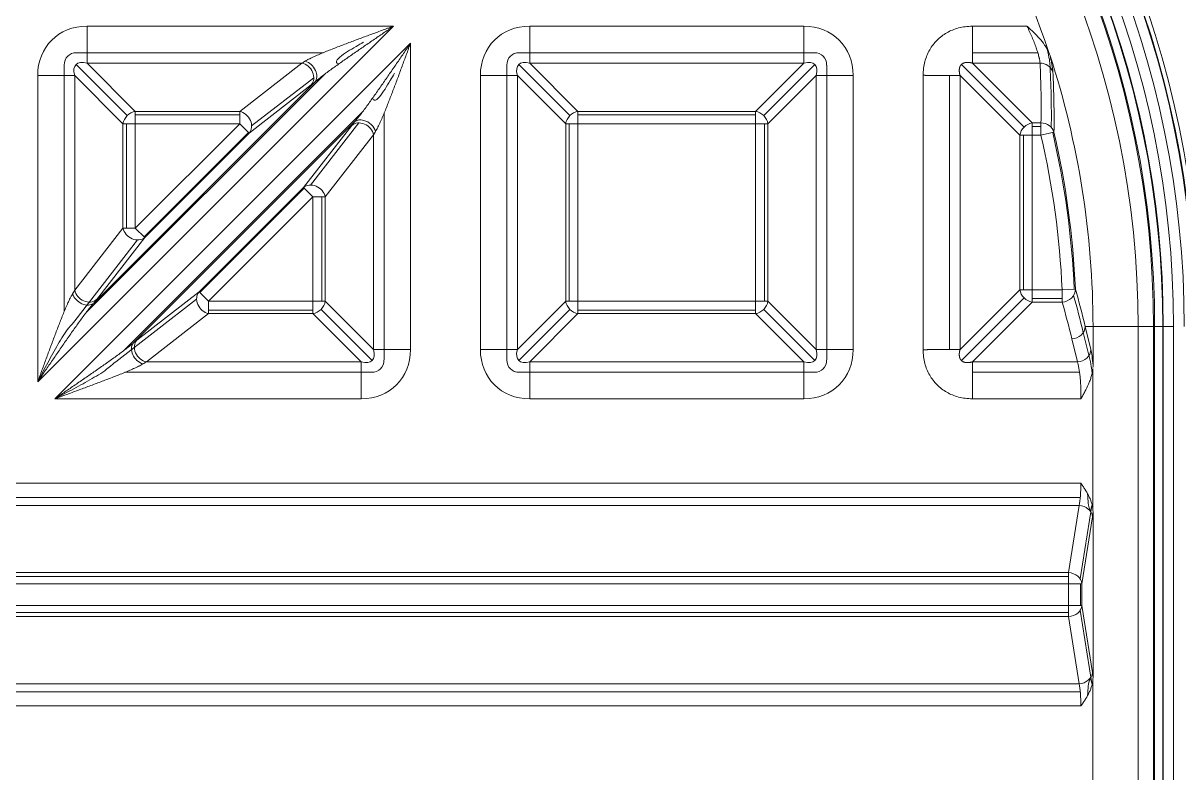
# Model space of a CAD drawing. Header units: millimetres. Extents: x 473 to 1051, y 289 to 609.
# Drawn here: x 640.22 to 683.56, y 446.5 to 474.62 of the extents above; entities that cross this region are included whole.
import ezdxf

# ---------------------------------------------------------------- set-up
doc = ezdxf.new("R2010")
doc.units = ezdxf.units.MM
doc.layers.add('core', color=7, linetype='Continuous', lineweight=20)

msp = doc.modelspace()

# ---------------------------------------------------------------- linework, layer by layer
at = {"layer": 'core', "lineweight": 13}
for p, q in [((654.106, 474.508), (640.768, 461.17)), ((654.106, 474.508), (642.617, 474.508)), ((642.617, 473.122), (642.617, 474.508)), ((669.497, 474.508), (659.216, 474.508)), ((659.216, 473.122), (659.216, 474.508)), ((669.497, 474.508), (669.497, 473.122)), ((677.863, 474.508), (675.809, 474.508)), ((641.409, 460.53), (654.747, 473.868)), ((654.747, 462.378), (654.747, 473.868)), ((651.474, 473.514), (642.224, 473.514)), ((669.89, 473.514), (658.823, 473.514)), ((678.267, 473.514), (675.815, 473.514)), ((641.762, 473.052), (641.762, 463.803)), ((644.124, 471.153), (642.205, 473.071)), ((642.617, 473.122), (650.673, 473.122)), ((642.617, 473.122), (644.428, 471.311)), ((648.341, 471.311), (650.673, 473.122)), ((658.361, 473.052), (658.361, 461.986)), ((660.723, 471.153), (658.804, 473.071)), ((659.216, 473.122), (669.497, 473.122)), ((659.216, 473.122), (661.027, 471.311)), ((667.686, 471.311), (669.497, 473.122)), ((667.99, 471.153), (669.909, 473.071)), ((670.352, 461.986), (670.352, 473.052)), ((677.754, 470.72), (675.403, 473.071)), ((675.815, 473.122), (678.352, 473.122)), ((675.815, 473.122), (678.058, 470.879)), ((642.155, 472.66), (640.768, 472.66)), ((640.768, 472.66), (640.768, 461.17)), ((642.155, 464.603), (642.155, 472.66)), ((643.966, 470.849), (642.155, 472.66)), ((651.505, 472.689), (642.587, 463.771)), ((651.157, 472.409), (642.867, 464.12)), ((651.122, 472.576), (648.789, 470.765)), ((657.367, 472.66), (657.367, 462.378)), ((658.754, 472.66), (657.367, 472.66)), ((658.754, 462.378), (658.754, 472.66)), ((660.565, 470.849), (658.754, 472.66)), ((669.959, 472.66), (668.148, 470.849)), ((669.959, 472.66), (671.346, 472.66)), ((669.959, 472.66), (669.959, 462.378)), ((671.346, 462.378), (671.346, 472.66)), ((673.966, 472.666), (673.966, 462.372)), ((674.96, 472.66), (674.96, 462.379)), ((675.353, 462.378), (675.353, 472.66)), ((677.596, 470.416), (675.353, 472.66)), ((651.027, 472.305), (648.695, 470.494)), ((644.01, 462.349), (652.928, 471.267)), ((648.341, 471.311), (644.428, 471.311)), ((644.428, 470.849), (644.428, 471.311)), ((644.428, 471.18), (648.341, 471.18)), ((648.341, 471.311), (648.341, 470.849)), ((653.753, 461.986), (653.753, 471.235)), ((667.686, 471.311), (661.027, 471.311)), ((661.027, 470.849), (661.027, 471.311)), ((661.027, 471.18), (667.686, 471.18)), ((667.686, 471.311), (667.686, 470.849)), ((643.966, 470.849), (643.966, 466.936)), ((643.966, 470.849), (644.428, 470.849)), ((644.097, 470.849), (644.097, 466.936)), ((644.358, 462.629), (652.648, 470.918)), ((644.428, 466.936), (648.341, 470.849)), ((644.428, 470.849), (648.341, 470.849)), ((644.428, 466.936), (644.428, 470.849)), ((648.341, 470.849), (648.695, 470.494)), ((650.733, 468.456), (652.544, 470.789)), ((651.003, 468.55), (652.814, 470.883)), ((660.565, 470.849), (661.027, 470.849)), ((660.565, 470.849), (660.565, 464.189)), ((660.696, 464.189), (660.696, 470.849)), ((661.027, 464.189), (661.027, 470.849)), ((661.027, 470.849), (667.686, 470.849)), ((667.686, 470.849), (667.686, 464.189)), ((667.686, 470.849), (668.148, 470.849)), ((668.018, 470.849), (668.018, 464.189)), ((668.148, 464.189), (668.148, 470.849)), ((678.387, 470.879), (678.058, 470.879)), ((678.058, 470.879), (678.058, 470.416)), ((678.387, 470.748), (678.058, 470.748)), ((678.387, 470.879), (678.387, 470.416)), ((644.754, 466.61), (648.667, 470.523)), ((644.782, 466.582), (648.695, 470.494)), ((653.36, 470.434), (651.549, 468.102)), ((653.36, 470.434), (653.36, 462.378)), ((677.596, 470.416), (678.058, 470.416)), ((677.596, 470.416), (677.596, 464.622)), ((677.727, 470.416), (677.727, 464.622)), ((678.058, 470.416), (678.387, 470.416)), ((678.058, 464.622), (678.058, 470.416)), ((678.874, 470.53), (678.387, 470.416)), ((650.733, 468.456), (646.82, 464.544)), ((650.761, 468.428), (646.849, 464.515)), ((651.087, 468.102), (647.175, 464.189)), ((650.733, 468.456), (651.087, 468.102)), ((651.087, 468.102), (651.087, 464.189)), ((651.087, 468.102), (651.549, 468.102)), ((651.419, 468.102), (651.419, 464.189)), ((651.549, 464.189), (651.549, 468.102)), ((642.155, 464.603), (643.966, 466.936)), ((644.428, 466.936), (643.966, 466.936)), ((644.782, 466.582), (644.428, 466.936)), ((644.512, 466.488), (642.157, 463.455)), ((644.782, 466.582), (642.971, 464.249)), ((675.353, 462.378), (677.596, 464.622)), ((678.058, 464.622), (677.596, 464.622)), ((678.058, 464.159), (678.058, 464.622)), ((679.179, 464.622), (678.058, 464.622)), ((679.679, 464.643), (679.179, 464.622)), ((679.179, 464.622), (679.179, 464.159)), ((643.693, 461.918), (646.726, 464.273)), ((644.488, 462.733), (646.82, 464.544)), ((647.175, 464.189), (646.82, 464.544)), ((651.087, 464.189), (647.175, 464.189)), ((647.175, 463.727), (647.175, 464.189)), ((651.549, 464.189), (651.087, 464.189)), ((651.087, 464.189), (651.087, 463.727)), ((651.549, 464.189), (653.36, 462.378)), ((658.754, 462.378), (660.565, 464.189)), ((661.027, 464.189), (660.565, 464.189)), ((667.686, 464.189), (661.027, 464.189)), ((661.027, 463.727), (661.027, 464.189)), ((668.148, 464.189), (667.686, 464.189)), ((667.686, 464.189), (667.686, 463.727)), ((668.148, 464.189), (669.959, 462.378)), ((677.754, 464.318), (675.403, 461.967)), ((678.058, 464.159), (675.815, 461.916)), ((679.179, 464.29), (678.058, 464.29)), ((678.058, 464.159), (679.179, 464.159)), ((647.175, 463.727), (644.842, 461.916)), ((651.087, 463.858), (647.175, 463.858)), ((647.175, 463.727), (651.087, 463.727)), ((652.898, 461.916), (651.087, 463.727)), ((651.391, 463.885), (653.31, 461.967)), ((660.723, 463.885), (658.804, 461.967)), ((661.027, 463.727), (659.216, 461.916)), ((661.027, 463.858), (667.686, 463.858)), ((661.027, 463.727), (667.686, 463.727)), ((669.497, 461.916), (667.686, 463.727)), ((667.99, 463.885), (669.909, 461.967)), ((680.242, 461.919), (679.973, 463.018)), ((680.046, 463.243), (680.258, 462.378)), ((680.046, 463.243), (680.339, 463.243)), ((682.029, 463.243), (682.029, 418.979)), ((682.608, 418.979), (682.608, 463.243)), ((682.65, 463.243), (682.955, 463.243)), ((682.65, 418.979), (682.65, 463.243)), ((682.955, 463.243), (683.356, 463.243)), ((682.955, 463.243), (682.955, 418.979)), ((682.975, 463.243), (682.975, 418.979)), ((683.356, 418.979), (683.356, 463.243)), ((679.758, 461.916), (679.546, 462.781)), ((653.36, 462.378), (654.747, 462.378)), ((658.754, 462.378), (657.367, 462.378)), ((671.346, 462.378), (669.959, 462.378)), ((652.898, 461.916), (644.842, 461.916)), ((652.898, 461.916), (652.898, 460.53)), ((659.216, 460.53), (659.216, 461.916)), ((669.497, 461.916), (659.216, 461.916)), ((669.497, 461.916), (669.497, 460.53)), ((679.758, 461.916), (675.815, 461.916)), ((644.041, 461.524), (653.291, 461.524)), ((658.823, 461.524), (669.89, 461.524)), ((675.815, 461.524), (679.833, 461.524)), ((641.409, 460.53), (652.898, 460.53)), ((659.216, 460.53), (669.497, 460.53)), ((675.815, 460.53), (679.886, 460.53)), ((679.885, 457.361), (638.017, 457.361)), ((679.861, 456.825), (638.316, 456.825)), ((638.017, 456.526), (679.815, 456.526)), ((679.421, 454.009), (679.815, 456.526)), ((680.291, 456.522), (679.861, 453.771)), ((680.316, 456.108), (679.922, 453.591)), ((679.421, 454.009), (635.5, 454.009)), ((679.421, 453.859), (635.5, 453.859)), ((679.421, 454.009), (679.421, 453.591)), ((635.501, 453.591), (679.421, 453.591)), ((679.421, 453.591), (679.922, 453.591)), ((679.421, 453.591), (679.421, 452.776)), ((679.875, 452.776), (679.875, 453.591)), ((679.922, 452.776), (679.922, 453.591)), ((635.351, 452.508), (679.421, 452.508)), ((679.421, 452.776), (635.5, 452.776)), ((679.922, 452.776), (679.421, 452.776)), ((679.421, 452.776), (679.421, 452.358)), ((679.861, 452.596), (680.291, 449.845)), ((679.922, 452.776), (680.316, 450.259)), ((635.5, 452.358), (679.421, 452.358)), ((679.815, 449.841), (679.421, 452.358)), ((679.815, 449.841), (638.017, 449.841)), ((638.316, 449.542), (679.861, 449.542)), ((679.885, 449.006), (638.017, 449.006))]:
    msp.add_line(p, q, dxfattribs=at)
at = {"layer": 'core', "lineweight": 18}
for p, q in [((675.815, 473.122), (675.815, 474.508)), ((680.339, 461.79), (680.339, 463.243)), ((675.815, 460.53), (675.815, 461.916)), ((680.332, 456.4), (680.332, 461.668)), ((680.339, 456.291), (680.339, 450.075)), ((680.332, 445.837), (680.332, 449.967))]:
    msp.add_line(p, q, dxfattribs=at)
for centre, radius, start, end in [((633.422, 459.219), 100.547, 306.63636, 233.36541), ((633.422, 459.219), 99.038, 307.10125, 78.9399), ((633.422, 459.219), 98.958, 307.11669, 78.9275), ((633.422, 453.183), 81.732, 15.12421, 74.87579), ((647.506, 463.243), 43.824, 0, 90), ((647.506, 463.243), 35.448, 360, 90), ((647.506, 463.243), 32.826, 18.2428, 44.6262), ((647.506, 463.243), 32.833, 360, 18.0245)]:
    msp.add_arc(centre, radius, start, end, dxfattribs=at)
at = {"layer": 'core', "lineweight": 13}
for centre, radius, start, end in [((633.422, 459.219), 100.107, 306.80958, 233.19042), ((633.422, 459.219), 99.239, 307.05866, 79.0173), ((633.422, 459.219), 99.048, 307.09926, 78.94197), ((647.506, 463.243), 45.957, 0, 90), ((647.506, 463.243), 45.378, 360, 90), ((647.506, 463.243), 45.336, 360, 90), ((647.506, 463.243), 45.032, 0, 90), ((647.506, 463.243), 45.012, 0, 90), ((647.506, 463.243), 44.63, 0, 90), ((647.506, 463.243), 44.226, 0, 90), ((647.506, 463.243), 43.844, 0, 90), ((647.506, 463.243), 43.656, 0, 90), ((647.506, 463.243), 40.24, 0, 90), ((647.506, 463.243), 36.824, 360, 90), ((647.506, 463.243), 36.656, 0, 90), ((647.506, 463.243), 36.636, 0, 90), ((647.506, 463.243), 36.254, 0, 90), ((647.506, 463.243), 35.85, 0, 90), ((647.506, 463.243), 35.468, 0, 90), ((647.506, 463.243), 35.144, 360, 90), ((647.506, 463.243), 35.102, 360, 90), ((647.506, 463.243), 34.523, 360, 89.8839), ((647.506, 463.243), 31.703, 2.4913, 13.0768), ((647.506, 463.243), 32.156, 2.4913, 13.0768), ((647.506, 463.243), 32.203, 2.4913, 13.0768)]:
    msp.add_arc(centre, radius, start, end, dxfattribs=at)
for centre, major_axis, ratio, start_param, end_param in [((642.958, 472.318), (-1.665, 1.665), 0.854588, 5.576034, 6.990337), ((659.557, 472.318), (1.665, -1.665), 0.854588, 2.434441, 3.848744), ((669.156, 472.318), (-1.665, -1.665), 0.854588, 2.434441, 3.848744), ((642.31, 472.967), (-0.416, 0.416), 0.854588, 5.576034, 6.990337), ((658.909, 472.967), (0.416, -0.416), 0.854588, 2.434441, 3.848744), ((669.804, 472.967), (-0.416, -0.416), 0.854588, 2.434441, 3.848744), ((642.958, 472.318), (-0.753, 0.753), 0.472398, 5.576034, 6.990337), ((652.423, 474.508), (2.025, 1.504), 0.059018, 3.626725, 3.742107), ((650.673, 472.66), (-0.308, 0.397), 0.818985, 3.294071, 5.524455), ((650.803, 472.763), (-0.32, 0.388), 0.741911, 3.271948, 5.446188), ((659.557, 472.318), (-0.753, 0.753), 0.472398, 5.576034, 6.990337), ((669.156, 472.318), (0.753, 0.753), 0.472398, 5.576034, 6.990337), ((678.352, 472.66), (0.502, 0.025), 0.918598, 0.267685, 1.525344), ((647.506, 471.497), (0, 31.854), 0.969623, 4.692964, 4.763411), ((647.506, 471.132), (0, 32.25), 0.969623, 4.699333, 4.774061), ((652.778, 474.154), (2.024, 2.008), 0.061627, 3.609448, 3.72483), ((644.428, 470.849), (0.356, 0.356), 0.854588, 0.863645, 2.277948), ((648.341, 470.849), (0.308, -0.397), 0.818985, 0.152478, 2.382862), ((661.027, 470.849), (0.356, 0.356), 0.854588, 0.863645, 2.277948), ((667.686, 470.849), (0.356, -0.356), 0.854588, 0.863645, 2.277948), ((654.393, 472.539), (2.008, 2.024), 0.061627, 2.558355, 2.673737), ((652.898, 470.434), (-0.397, 0.308), 0.818985, 3.900323, 6.130707), ((653.002, 470.564), (-0.388, 0.32), 0.741911, 5.260404, 6.15283), ((653.002, 470.564), (-0.388, 0.32), 0.741909, 3.97859, 5.260403), ((678.058, 470.416), (-0.356, -0.356), 0.854588, 4.005238, 5.41954), ((678.387, 470.416), (0.503, -0.009), 0.918748, 0.267927, 1.588102), ((654.747, 472.185), (1.504, 2.025), 0.059018, 2.541076, 2.656461), ((651.087, 468.102), (0.397, -0.308), 0.818985, 0.758731, 2.989114), ((644.428, 466.936), (-0.397, 0.308), 0.818985, 0.758731, 2.989114), ((640.768, 462.853), (1.504, 2.025), 0.059018, 5.682671, 5.798053), ((642.617, 464.603), (0.397, -0.308), 0.818985, 3.900323, 6.130707), ((678.058, 464.622), (0.356, -0.356), 0.854588, 4.005238, 5.41954), ((679.179, 464.622), (-0.483, -0.139), 0.912878, 1.31341, 2.882658), ((642.513, 464.474), (0.388, -0.32), 0.741911, 3.97859, 6.15283), ((641.123, 462.499), (2.008, 2.024), 0.061627, 5.699948, 5.81533), ((647.175, 464.189), (0.308, -0.397), 0.818985, 3.294071, 5.524455), ((651.087, 464.189), (-0.356, -0.356), 0.854588, 0.863645, 2.277948), ((661.027, 464.189), (-0.356, 0.356), 0.854588, 0.863645, 2.277948), ((667.686, 464.189), (-0.356, -0.356), 0.854588, 0.863645, 2.277948), ((647.506, 454.445), (0, 34.079), 0.969622, 4.959502, 5.00144), ((647.506, 454.811), (0, 34.474), 0.969623, 4.952746, 4.994545), ((640.768, 462.139), (1.506, 1.518), 0.061627, 5.537288, 5.819002), ((679.546, 463.243), (-0.489, -0.12), 0.914519, 1.350722, 2.880241), ((644.713, 462.274), (0.32, -0.388), 0.741911, 3.271948, 5.446188), ((642.737, 460.884), (2.024, 2.008), 0.061627, 0.467855, 0.583238), ((644.842, 462.378), (0.308, -0.397), 0.818985, 3.294071, 5.524455), ((652.557, 462.72), (-1.665, 1.665), 0.854588, 2.434441, 3.848744), ((652.557, 462.72), (-0.753, 0.753), 0.472398, 2.434441, 3.848744), ((653.205, 462.071), (-0.416, 0.416), 0.854588, 2.434441, 3.848744), ((659.557, 462.72), (-1.665, -1.665), 0.854588, 5.576034, 6.990337), ((658.909, 462.071), (-0.416, -0.416), 0.854588, 5.576034, 6.990337), ((659.557, 462.72), (0.753, 0.753), 0.472398, 2.434441, 3.848744), ((669.156, 462.72), (1.665, -1.665), 0.854588, 5.576034, 6.990337), ((669.156, 462.72), (-0.753, 0.753), 0.472398, 2.434441, 3.848744), ((669.804, 462.071), (0.416, -0.416), 0.854588, 5.576034, 6.990337), ((679.758, 462.378), (0.489, 0.12), 0.914519, 4.492315, 6.021833), ((680.174, 460.53), (0, 2.012), 0.105104, 5.389228, 5.877351), ((642.378, 460.53), (1.518, 1.506), 0.061627, 0.464183, 0.745071), ((643.092, 460.53), (2.025, 1.504), 0.059018, 0.485132, 0.600514), ((679.674, 460.53), (0, 1.509), 0.140139, 4.712389, 5.877351), ((680.18, 460.53), (0, 1.509), 0.105104, 5.396734, 5.88281), ((679.726, 457.361), (0, 1.006), 0.157723, 3.733192, 4.71239), ((680.233, 457.361), (0, 1.006), 0.105104, 1.968231, 3.726668), ((679.815, 456.108), (-0.498, 0.078), 0.826909, 3.328563, 4.841031), ((680.227, 457.361), (0, 1.51), 0.105104, 3.733192, 3.925175), ((679.421, 453.591), (0.498, -0.078), 0.826909, 0.18697, 1.699439), ((679.421, 452.776), (-0.498, -0.078), 0.826909, 1.442154, 2.954623), ((679.815, 450.259), (-0.498, -0.078), 0.826909, 1.442154, 2.954623), ((679.726, 449.006), (0, 1.006), 0.157723, 4.712388, 5.691586), ((680.233, 449.006), (0, 1.006), 0.105104, 5.69811, 7.456547), ((680.227, 449.006), (0, 1.51), 0.105104, 5.499603, 5.691586)]:
    msp.add_ellipse(centre, major_axis=major_axis, ratio=ratio, start_param=start_param, end_param=end_param, dxfattribs=at)
at = {"layer": 'core', "lineweight": 18}
for points in [[(666.379, 531.908), (672.596, 529.29), (684.401, 522.567), (699.227, 508.585), (710.332, 491.5), (714.84, 478.684), (716.305, 472.101)], [(674.491, 473.983), (674.6, 474.092), (674.842, 474.276), (675.283, 474.462), (675.633, 474.505), (675.809, 474.508)], [(673.966, 472.666), (673.969, 472.842), (674.013, 473.192), (674.199, 473.633), (674.383, 473.875), (674.491, 473.983)], [(678.682, 473.519), (678.7, 473.482), (678.715, 473.443), (678.728, 473.403)], [(674.491, 461.055), (674.383, 461.163), (674.199, 461.406), (674.012, 461.846), (673.969, 462.196), (673.966, 462.372)], [(680.339, 461.79), (680.339, 461.762), (680.338, 461.735), (680.336, 461.707)], [(675.809, 460.53), (675.632, 460.533), (675.282, 460.576), (674.842, 460.762), (674.599, 460.946), (674.491, 461.055)], [(680.332, 456.4), (680.337, 456.364), (680.339, 456.328), (680.339, 456.291)], [(680.339, 450.075), (680.339, 450.039), (680.337, 450.003), (680.332, 449.967)]]:
    msp.add_open_spline(points, degree=3, dxfattribs=at)
at = {"layer": 'core', "lineweight": 13}
for points, knots in [([(715.873, 472.008), (715.468, 473.826), (715.014, 475.585), (714.024, 478.984), (713.488, 480.623), (712.354, 483.78), (711.756, 485.299), (710.825, 487.486), (710.508, 488.2), (710.027, 489.248), (709.785, 489.767), (709.499, 490.362), (709.356, 490.657), (709.284, 490.804), (709.248, 490.878), (709.23, 490.914), (709.221, 490.933), (709.216, 490.942), (709.214, 490.947), (709.213, 490.949), (709.212, 490.95), (709.212, 490.95), (709.212, 490.951), (709.212, 490.951), (708.427, 492.547), (707.602, 494.095), (705.886, 497.095), (704.995, 498.546), (703.156, 501.352), (702.209, 502.707), (700.754, 504.666), (700.264, 505.307), (699.52, 506.251), (699.147, 506.718), (698.708, 507.255), (698.488, 507.522), (698.377, 507.655), (698.322, 507.721), (698.295, 507.754), (698.281, 507.771), (698.274, 507.779), (698.27, 507.783), (698.269, 507.785), (698.268, 507.786), (698.267, 507.787), (698.267, 507.787), (697.128, 509.152), (695.954, 510.471), (693.543, 513.016), (692.307, 514.242), (689.781, 516.599), (688.49, 517.73), (685.864, 519.897), (684.527, 520.933), (681.816, 522.909), (680.441, 523.849), (677.66, 525.634), (676.254, 526.479), (673.417, 528.075), (671.987, 528.826), (669.109, 530.234), (667.661, 530.892), (666.208, 531.504)], [0, 0, 0, 0, 0.0625, 0.0625, 0.125, 0.125, 0.1875, 0.1875, 0.21875, 0.21875, 0.234375, 0.242188, 0.246094, 0.248047, 0.249023, 0.249512, 0.249756, 0.249878, 0.249939, 0.249969, 0.249985, 0.249992, 0.249992, 0.25, 0.25, 0.3125, 0.3125, 0.375, 0.375, 0.4375, 0.4375, 0.46875, 0.46875, 0.484375, 0.492188, 0.496094, 0.498047, 0.499023, 0.499512, 0.499756, 0.499878, 0.499939, 0.499969, 0.499985, 0.499985, 0.5, 0.5, 0.5625, 0.5625, 0.625, 0.625, 0.6875, 0.6875, 0.75, 0.75, 0.8125, 0.8125, 0.875, 0.875, 0.9375, 0.9375, 1, 1, 1, 1]), ([(650.803, 473.2), (650.827, 473.215), (650.853, 473.23), (650.894, 473.252), (650.908, 473.259), (650.937, 473.274), (650.952, 473.282), (650.996, 473.304), (651.026, 473.318), (651.088, 473.347), (651.119, 473.361), (651.214, 473.404), (651.279, 473.432), (651.379, 473.475), (651.412, 473.489), (651.479, 473.517), (651.513, 473.531), (651.615, 473.572), (651.684, 473.6), (651.822, 473.655), (651.892, 473.682), (652.031, 473.736), (652.102, 473.763), (652.243, 473.817), (652.313, 473.844), (652.527, 473.925), (652.669, 473.979), (652.955, 474.085), (653.098, 474.138), (653.385, 474.244), (653.529, 474.297), (653.745, 474.376), (653.854, 474.416), (653.98, 474.462), (654.034, 474.482), (654.07, 474.495), (654.088, 474.502), (654.106, 474.508)], [0, 0, 0, 0, 0.03125, 0.03125, 0.046875, 0.046875, 0.0625, 0.0625, 0.09375, 0.09375, 0.125, 0.125, 0.1875, 0.1875, 0.21875, 0.21875, 0.25, 0.25, 0.3125, 0.3125, 0.375, 0.375, 0.4375, 0.4375, 0.5, 0.5, 0.625, 0.625, 0.75, 0.75, 0.875, 0.875, 0.9375, 0.96875, 0.984375, 0.984375, 1, 1, 1, 1]), ([(654.106, 474.508), (654.075, 474.486), (654.043, 474.465), (653.979, 474.421), (653.884, 474.356), (653.789, 474.291), (653.599, 474.161), (653.472, 474.074), (653.219, 473.9), (653.093, 473.814), (652.841, 473.64), (652.715, 473.553), (652.464, 473.378), (652.339, 473.291), (652.091, 473.116), (651.968, 473.028), (651.785, 472.896), (651.724, 472.852), (651.604, 472.764), (651.545, 472.72), (651.429, 472.631), (651.371, 472.587), (651.288, 472.52), (651.26, 472.498), (651.207, 472.453), (651.182, 472.431), (651.157, 472.409)], [0, 0, 0, 0, 0.03125, 0.03125, 0.0625, 0.125, 0.125, 0.25, 0.25, 0.375, 0.375, 0.5, 0.5, 0.625, 0.625, 0.75, 0.75, 0.8125, 0.8125, 0.875, 0.875, 0.9375, 0.9375, 0.96875, 0.96875, 1, 1, 1, 1]), ([(678.352, 473.122), (678.35, 473.152), (678.346, 473.188), (678.335, 473.248), (678.331, 473.27), (678.323, 473.304), (678.321, 473.315), (678.315, 473.339), (678.312, 473.351), (678.297, 473.413), (678.282, 473.466), (678.256, 473.55), (678.247, 473.579), (678.228, 473.638), (678.217, 473.669), (678.185, 473.763), (678.161, 473.827), (678.11, 473.959), (678.082, 474.026), (678.024, 474.163), (677.994, 474.232), (677.93, 474.37), (677.897, 474.439), (677.863, 474.508)], [0, 0, 0, 0, 0.125, 0.125, 0.1875, 0.1875, 0.21875, 0.21875, 0.25, 0.25, 0.375, 0.375, 0.4375, 0.4375, 0.5, 0.5, 0.625, 0.625, 0.75, 0.75, 0.875, 0.875, 1, 1, 1, 1]), ([(652.048, 473.085), (652.009, 473.101), (651.98, 473.122), (651.96, 473.177), (651.973, 473.211), (652.023, 473.281), (652.059, 473.316), (652.181, 473.42), (652.281, 473.488), (652.488, 473.62), (652.596, 473.685), (652.798, 473.802), (652.892, 473.855), (652.986, 473.908)], [0, 0, 0, 0, 0.104937, 0.104937, 0.222051, 0.222051, 0.339165, 0.339165, 0.573394, 0.573394, 0.807622, 0.807622, 1, 1, 1, 1]), ([(652.648, 470.918), (652.67, 470.943), (652.692, 470.969), (652.737, 471.022), (652.759, 471.049), (652.826, 471.133), (652.87, 471.19), (652.958, 471.307), (653.003, 471.366), (653.091, 471.486), (653.135, 471.546), (653.267, 471.729), (653.354, 471.852), (653.486, 472.038), (653.529, 472.101), (653.617, 472.225), (653.66, 472.288), (653.791, 472.476), (653.878, 472.602), (654.052, 472.854), (654.139, 472.981), (654.313, 473.234), (654.4, 473.36), (654.53, 473.55), (654.595, 473.646), (654.671, 473.757), (654.703, 473.804), (654.725, 473.836), (654.736, 473.852), (654.747, 473.868)], [0, 0, 0, 0, 0.03125, 0.03125, 0.0625, 0.0625, 0.125, 0.125, 0.1875, 0.1875, 0.25, 0.25, 0.375, 0.375, 0.4375, 0.4375, 0.5, 0.5, 0.625, 0.625, 0.75, 0.75, 0.875, 0.875, 0.9375, 0.96875, 0.984375, 0.984375, 1, 1, 1, 1]), ([(653.438, 470.564), (653.453, 470.588), (653.468, 470.615), (653.491, 470.656), (653.498, 470.67), (653.513, 470.699), (653.52, 470.713), (653.542, 470.757), (653.557, 470.788), (653.586, 470.849), (653.6, 470.88), (653.629, 470.944), (653.643, 470.976), (653.671, 471.041), (653.685, 471.074), (653.728, 471.174), (653.756, 471.242), (653.811, 471.377), (653.839, 471.446), (653.893, 471.584), (653.921, 471.653), (653.975, 471.793), (654.002, 471.863), (654.056, 472.004), (654.083, 472.075), (654.164, 472.288), (654.217, 472.43), (654.324, 472.716), (654.377, 472.86), (654.483, 473.147), (654.535, 473.291), (654.615, 473.507), (654.654, 473.615), (654.701, 473.741), (654.72, 473.795), (654.734, 473.832), (654.74, 473.85), (654.747, 473.868)], [0, 0, 0, 0, 0.03125, 0.03125, 0.046875, 0.046875, 0.0625, 0.0625, 0.09375, 0.09375, 0.125, 0.125, 0.15625, 0.15625, 0.1875, 0.1875, 0.25, 0.25, 0.3125, 0.3125, 0.375, 0.375, 0.4375, 0.4375, 0.5, 0.5, 0.625, 0.625, 0.75, 0.75, 0.875, 0.875, 0.9375, 0.96875, 0.984375, 0.984375, 1, 1, 1, 1]), ([(678.717, 473.12), (678.714, 473.156), (678.709, 473.201), (678.685, 473.361), (678.655, 473.498), (678.614, 473.656)], [0, 0, 0, 0, 0.325623, 0.325623, 1, 1, 1, 1]), ([(678.728, 473.403), (678.743, 473.339), (678.757, 473.278), (678.775, 473.191), (678.78, 473.163), (678.791, 473.109), (678.795, 473.083), (678.808, 473.007), (678.815, 472.961), (678.826, 472.877), (678.829, 472.839), (678.831, 472.806)], [0, 0, 0, 0, 0.25, 0.25, 0.375, 0.375, 0.5, 0.5, 0.75, 0.75, 1, 1, 1, 1]), ([(654.145, 472.745), (654.093, 472.651), (654.04, 472.558), (653.923, 472.356), (653.857, 472.247), (653.724, 472.039), (653.656, 471.939), (653.553, 471.819), (653.518, 471.783), (653.449, 471.734), (653.415, 471.721), (653.36, 471.742), (653.339, 471.77), (653.324, 471.81)], [0, 0, 0, 0, 0.19179, 0.19179, 0.426323, 0.426323, 0.660856, 0.660856, 0.778123, 0.778123, 0.89539, 0.89539, 1, 1, 1, 1]), ([(673.966, 472.666), (673.972, 472.666), (673.984, 472.666), (674.003, 472.665), (674.021, 472.665), (674.039, 472.665), (674.057, 472.664), (674.076, 472.664), (674.094, 472.664), (674.112, 472.664), (674.131, 472.663), (674.149, 472.663), (674.168, 472.663), (674.186, 472.663), (674.205, 472.663), (674.223, 472.662), (674.242, 472.662), (674.261, 472.662), (674.279, 472.662), (674.298, 472.662), (674.316, 472.661), (674.335, 472.661), (674.353, 472.661), (674.372, 472.661), (674.39, 472.661), (674.409, 472.661), (674.427, 472.661), (674.445, 472.661), (674.464, 472.661), (674.482, 472.66), (674.5, 472.66), (674.518, 472.66), (674.536, 472.66), (674.554, 472.66), (674.572, 472.66), (674.59, 472.66), (674.608, 472.66), (674.626, 472.66), (674.643, 472.66), (674.661, 472.66), (674.678, 472.66), (674.695, 472.66), (674.712, 472.66), (674.729, 472.66), (674.746, 472.66), (674.763, 472.66), (674.78, 472.66), (674.802, 472.66), (674.83, 472.66), (674.864, 472.66), (674.896, 472.66), (674.928, 472.66), (674.959, 472.66), (674.99, 472.66), (675.019, 472.66), (675.048, 472.66), (675.076, 472.66), (675.103, 472.66), (675.129, 472.66), (675.154, 472.66), (675.179, 472.66), (675.202, 472.66), (675.224, 472.66), (675.245, 472.66), (675.266, 472.66), (675.285, 472.66), (675.303, 472.66), (675.321, 472.66), (675.337, 472.66), (675.347, 472.66), (675.352, 472.66)], [0, 0, 0, 0, 0.010276, 0.020589, 0.030939, 0.041324, 0.051744, 0.062198, 0.072687, 0.083208, 0.093762, 0.104348, 0.114966, 0.125613, 0.136291, 0.146997, 0.157732, 0.168495, 0.179284, 0.190099, 0.20094, 0.211805, 0.222694, 0.233605, 0.244539, 0.255493, 0.266468, 0.277462, 0.288475, 0.299505, 0.310552, 0.321615, 0.332693, 0.343785, 0.354889, 0.366006, 0.377135, 0.388273, 0.399421, 0.410577, 0.42174, 0.43291, 0.444085, 0.455265, 0.466448, 0.477634, 0.488821, 0.500009, 0.523399, 0.546779, 0.570143, 0.593481, 0.616784, 0.640044, 0.663253, 0.686402, 0.709484, 0.73249, 0.755412, 0.778243, 0.800976, 0.823602, 0.846115, 0.868509, 0.890776, 0.91291, 0.934905, 0.956755, 0.978456, 1, 1, 1, 1]), ([(642.077, 464.474), (642.062, 464.45), (642.047, 464.423), (642.024, 464.382), (642.017, 464.368), (642.002, 464.339), (641.995, 464.325), (641.973, 464.28), (641.958, 464.25), (641.93, 464.189), (641.915, 464.157), (641.887, 464.094), (641.872, 464.062), (641.844, 463.996), (641.83, 463.963), (641.787, 463.864), (641.76, 463.796), (641.704, 463.661), (641.677, 463.592), (641.622, 463.454), (641.595, 463.385), (641.54, 463.245), (641.513, 463.175), (641.459, 463.034), (641.432, 462.963), (641.351, 462.75), (641.298, 462.607), (641.192, 462.322), (641.139, 462.178), (641.033, 461.891), (640.98, 461.747), (640.901, 461.531), (640.861, 461.423), (640.815, 461.297), (640.795, 461.243), (640.782, 461.206), (640.775, 461.188), (640.768, 461.17)], [0, 0, 0, 0, 0.03125, 0.03125, 0.046875, 0.046875, 0.0625, 0.0625, 0.09375, 0.09375, 0.125, 0.125, 0.15625, 0.15625, 0.1875, 0.1875, 0.25, 0.25, 0.3125, 0.3125, 0.375, 0.375, 0.4375, 0.4375, 0.5, 0.5, 0.625, 0.625, 0.75, 0.75, 0.875, 0.875, 0.9375, 0.96875, 0.984375, 0.984375, 1, 1, 1, 1]), ([(642.867, 464.12), (642.845, 464.095), (642.823, 464.069), (642.779, 464.016), (642.756, 463.989), (642.69, 463.905), (642.645, 463.848), (642.557, 463.731), (642.513, 463.672), (642.424, 463.552), (642.38, 463.491), (642.248, 463.309), (642.161, 463.186), (642.03, 463), (641.986, 462.937), (641.899, 462.813), (641.855, 462.75), (641.724, 462.562), (641.637, 462.436), (641.463, 462.184), (641.376, 462.057), (641.202, 461.804), (641.116, 461.678), (640.985, 461.488), (640.92, 461.392), (640.844, 461.281), (640.812, 461.234), (640.79, 461.202), (640.779, 461.186), (640.768, 461.17)], [0, 0, 0, 0, 0.03125, 0.03125, 0.0625, 0.0625, 0.125, 0.125, 0.1875, 0.1875, 0.25, 0.25, 0.375, 0.375, 0.4375, 0.4375, 0.5, 0.5, 0.625, 0.625, 0.75, 0.75, 0.875, 0.875, 0.9375, 0.96875, 0.984375, 0.984375, 1, 1, 1, 1]), ([(640.768, 461.17), (640.893, 461.407), (641.019, 461.645), (641.271, 462.114), (641.399, 462.348), (641.592, 462.682), (641.658, 462.791), (641.791, 462.999), (641.859, 463.099), (641.931, 463.183), (641.935, 463.187), (641.938, 463.191)], [0, 0, 0, 0, 0.330588, 0.330588, 0.661177, 0.661177, 0.826471, 0.826471, 0.991765, 0.991765, 1, 1, 1, 1]), ([(682.029, 463.243), (682.121, 463.243), (682.204, 463.243), (682.352, 463.243), (682.416, 463.243), (682.522, 463.243), (682.564, 463.243), (682.624, 463.243), (682.643, 463.243), (682.65, 463.243)], [0, 0, 0, 0, 0.25, 0.25, 0.5, 0.5, 0.75, 0.75, 1, 1, 1, 1]), ([(641.409, 460.53), (641.441, 460.551), (641.472, 460.573), (641.536, 460.617), (641.631, 460.682), (641.726, 460.747), (641.916, 460.877), (642.043, 460.964), (642.296, 461.137), (642.422, 461.224), (642.675, 461.398), (642.8, 461.485), (643.051, 461.66), (643.176, 461.747), (643.424, 461.922), (643.548, 462.01), (643.731, 462.142), (643.791, 462.186), (643.911, 462.274), (643.97, 462.318), (644.087, 462.407), (644.144, 462.451), (644.227, 462.518), (644.255, 462.54), (644.308, 462.585), (644.334, 462.607), (644.358, 462.629)], [0, 0, 0, 0, 0.03125, 0.03125, 0.0625, 0.125, 0.125, 0.25, 0.25, 0.375, 0.375, 0.5, 0.5, 0.625, 0.625, 0.75, 0.75, 0.8125, 0.8125, 0.875, 0.875, 0.9375, 0.9375, 0.96875, 0.96875, 1, 1, 1, 1]), ([(675.352, 462.378), (675.35, 462.378), (675.345, 462.378), (675.338, 462.378), (675.33, 462.378), (675.322, 462.378), (675.314, 462.378), (675.306, 462.378), (675.297, 462.379), (675.288, 462.379), (675.279, 462.379), (675.27, 462.379), (675.261, 462.379), (675.251, 462.379), (675.241, 462.379), (675.231, 462.379), (675.22, 462.379), (675.21, 462.379), (675.199, 462.379), (675.188, 462.379), (675.177, 462.379), (675.165, 462.379), (675.153, 462.379), (675.141, 462.379), (675.129, 462.379), (675.117, 462.379), (675.104, 462.379), (675.092, 462.379), (675.079, 462.379), (675.065, 462.379), (675.052, 462.379), (675.038, 462.379), (675.025, 462.379), (675.011, 462.379), (674.996, 462.379), (674.982, 462.379), (674.968, 462.379), (674.953, 462.379), (674.938, 462.379), (674.923, 462.379), (674.908, 462.379), (674.892, 462.379), (674.876, 462.379), (674.861, 462.379), (674.845, 462.378), (674.829, 462.378), (674.813, 462.378), (674.79, 462.378), (674.762, 462.378), (674.726, 462.378), (674.691, 462.378), (674.654, 462.377), (674.618, 462.377), (674.58, 462.377), (674.543, 462.377), (674.505, 462.377), (674.467, 462.376), (674.429, 462.376), (674.39, 462.376), (674.352, 462.375), (674.313, 462.375), (674.274, 462.375), (674.235, 462.374), (674.196, 462.374), (674.158, 462.374), (674.119, 462.373), (674.081, 462.373), (674.042, 462.373), (674.004, 462.372), (673.979, 462.372), (673.966, 462.372)], [0, 0, 0, 0, 0.010265, 0.020567, 0.030906, 0.041282, 0.051693, 0.062139, 0.07262, 0.083134, 0.093682, 0.104261, 0.114873, 0.125516, 0.136188, 0.146891, 0.157622, 0.168382, 0.179168, 0.189981, 0.20082, 0.211684, 0.222572, 0.233483, 0.244416, 0.255372, 0.266347, 0.277343, 0.288358, 0.29939, 0.31044, 0.321506, 0.332587, 0.343683, 0.354793, 0.365914, 0.377048, 0.388192, 0.399345, 0.410508, 0.421678, 0.432855, 0.444038, 0.455226, 0.466417, 0.477612, 0.488808, 0.500006, 0.523417, 0.546817, 0.570197, 0.59355, 0.616866, 0.640137, 0.663354, 0.68651, 0.709596, 0.732604, 0.755527, 0.778356, 0.801085, 0.823706, 0.846212, 0.868597, 0.890853, 0.912975, 0.934956, 0.956791, 0.978474, 1, 1, 1, 1]), ([(644.713, 461.838), (644.688, 461.823), (644.662, 461.808), (644.621, 461.786), (644.607, 461.779), (644.578, 461.764), (644.564, 461.756), (644.519, 461.734), (644.489, 461.72), (644.427, 461.691), (644.396, 461.677), (644.301, 461.634), (644.236, 461.605), (644.137, 461.563), (644.103, 461.549), (644.036, 461.521), (644.002, 461.507), (643.9, 461.466), (643.831, 461.438), (643.693, 461.383), (643.624, 461.356), (643.484, 461.302), (643.414, 461.275), (643.273, 461.221), (643.202, 461.194), (642.989, 461.113), (642.846, 461.059), (642.56, 460.953), (642.417, 460.9), (642.13, 460.794), (641.986, 460.741), (641.77, 460.662), (641.662, 460.622), (641.535, 460.576), (641.481, 460.556), (641.445, 460.543), (641.427, 460.536), (641.409, 460.53)], [0, 0, 0, 0, 0.03125, 0.03125, 0.046875, 0.046875, 0.0625, 0.0625, 0.09375, 0.09375, 0.125, 0.125, 0.1875, 0.1875, 0.21875, 0.21875, 0.25, 0.25, 0.3125, 0.3125, 0.375, 0.375, 0.4375, 0.4375, 0.5, 0.5, 0.625, 0.625, 0.75, 0.75, 0.875, 0.875, 0.9375, 0.96875, 0.984375, 0.984375, 1, 1, 1, 1]), ([(643.43, 461.7), (643.426, 461.696), (643.421, 461.692), (643.334, 461.618), (643.234, 461.55), (643.027, 461.417), (642.919, 461.353), (642.586, 461.16), (642.352, 461.032), (641.884, 460.78), (641.646, 460.655), (641.409, 460.53)], [0, 0, 0, 0, 0.010072, 0.010072, 0.17506, 0.17506, 0.340048, 0.340048, 0.670024, 0.670024, 1, 1, 1, 1])]:
    msp.add_open_spline(points, degree=3, knots=knots, dxfattribs=at)
at = {"layer": 'core', "lineweight": 18}
for points, knots in [([(677.863, 474.508), (677.873, 474.499), (677.883, 474.49), (677.903, 474.472), (677.933, 474.445), (678.003, 474.382), (678.062, 474.326), (678.179, 474.214), (678.254, 474.136), (678.397, 473.974), (678.464, 473.89), (678.555, 473.757), (678.583, 473.711), (678.636, 473.617), (678.66, 473.569), (678.682, 473.519)], [0, 0, 0, 0, 0.03125, 0.03125, 0.0625, 0.125, 0.25, 0.25, 0.5, 0.5, 0.75, 0.75, 0.875, 0.875, 1, 1, 1, 1]), ([(675.403, 473.071), (675.402, 473.07), (675.399, 473.067), (675.394, 473.062), (675.39, 473.057), (675.386, 473.052), (675.382, 473.047), (675.378, 473.041), (675.374, 473.036), (675.371, 473.03), (675.367, 473.025), (675.364, 473.019), (675.36, 473.013), (675.357, 473.007), (675.354, 473.001), (675.351, 472.994), (675.349, 472.988), (675.346, 472.981), (675.344, 472.975), (675.341, 472.968), (675.339, 472.961), (675.337, 472.954), (675.335, 472.947), (675.333, 472.939), (675.332, 472.932), (675.33, 472.924), (675.329, 472.917), (675.328, 472.909), (675.327, 472.901), (675.326, 472.893), (675.325, 472.885), (675.324, 472.877), (675.324, 472.868), (675.324, 472.86), (675.324, 472.851), (675.324, 472.843), (675.324, 472.834), (675.324, 472.825), (675.324, 472.816), (675.325, 472.807), (675.326, 472.798), (675.327, 472.789), (675.328, 472.779), (675.329, 472.77), (675.33, 472.76), (675.332, 472.751), (675.333, 472.741), (675.335, 472.731), (675.337, 472.721), (675.339, 472.711), (675.342, 472.701), (675.344, 472.691), (675.347, 472.681), (675.35, 472.67), (675.351, 472.663), (675.352, 472.66)], [0, 0, 0, 0, 0.013555, 0.027144, 0.04078, 0.054478, 0.06825, 0.08211, 0.09607, 0.110144, 0.124343, 0.138679, 0.153164, 0.16781, 0.182627, 0.197627, 0.212818, 0.22821, 0.243815, 0.259639, 0.275692, 0.291983, 0.308518, 0.325307, 0.342355, 0.35967, 0.377259, 0.395128, 0.413283, 0.431729, 0.450472, 0.469518, 0.488871, 0.508535, 0.528517, 0.548819, 0.569446, 0.590402, 0.61169, 0.633315, 0.655279, 0.677586, 0.700238, 0.72324, 0.746593, 0.7703, 0.794364, 0.818788, 0.843573, 0.868722, 0.894237, 0.920121, 0.946375, 0.973, 1, 1, 1, 1]), ([(675.815, 473.122), (675.81, 473.123), (675.801, 473.126), (675.787, 473.13), (675.774, 473.133), (675.76, 473.136), (675.747, 473.139), (675.734, 473.141), (675.721, 473.143), (675.708, 473.145), (675.696, 473.147), (675.683, 473.148), (675.671, 473.149), (675.659, 473.15), (675.647, 473.151), (675.636, 473.151), (675.624, 473.151), (675.613, 473.151), (675.602, 473.15), (675.591, 473.15), (675.58, 473.149), (675.57, 473.147), (675.559, 473.146), (675.549, 473.144), (675.539, 473.142), (675.53, 473.14), (675.52, 473.137), (675.511, 473.134), (675.502, 473.131), (675.493, 473.128), (675.484, 473.125), (675.476, 473.121), (675.467, 473.117), (675.459, 473.113), (675.452, 473.108), (675.444, 473.104), (675.437, 473.099), (675.429, 473.094), (675.423, 473.089), (675.416, 473.083), (675.409, 473.077), (675.405, 473.073), (675.403, 473.071)], [0, 0, 0, 0, 0.035695, 0.070734, 0.105122, 0.138863, 0.171963, 0.204427, 0.236259, 0.267466, 0.298054, 0.328029, 0.357398, 0.386168, 0.414348, 0.441946, 0.46897, 0.495429, 0.521335, 0.546697, 0.571528, 0.595838, 0.619641, 0.642951, 0.665783, 0.688152, 0.710074, 0.731567, 0.752651, 0.773344, 0.793669, 0.813646, 0.833299, 0.852653, 0.871733, 0.890567, 0.909181, 0.927604, 0.945867, 0.964, 0.982034, 1, 1, 1, 1]), ([(675.352, 462.378), (675.351, 462.373), (675.349, 462.364), (675.345, 462.351), (675.342, 462.337), (675.339, 462.324), (675.336, 462.31), (675.333, 462.297), (675.331, 462.284), (675.329, 462.272), (675.328, 462.259), (675.326, 462.247), (675.325, 462.235), (675.324, 462.223), (675.324, 462.211), (675.324, 462.199), (675.324, 462.188), (675.324, 462.176), (675.324, 462.165), (675.325, 462.154), (675.326, 462.144), (675.327, 462.133), (675.329, 462.123), (675.331, 462.113), (675.333, 462.103), (675.335, 462.093), (675.337, 462.083), (675.34, 462.074), (675.343, 462.065), (675.346, 462.056), (675.35, 462.047), (675.354, 462.039), (675.358, 462.031), (675.362, 462.023), (675.366, 462.015), (675.371, 462.007), (675.376, 462), (675.381, 461.993), (675.386, 461.986), (675.392, 461.979), (675.397, 461.973), (675.401, 461.969), (675.403, 461.967)], [0, 0, 0, 0, 0.035695, 0.070734, 0.105122, 0.138863, 0.171963, 0.204427, 0.236259, 0.267466, 0.298054, 0.328029, 0.357398, 0.386168, 0.414348, 0.441946, 0.46897, 0.495429, 0.521335, 0.546697, 0.571528, 0.595838, 0.619641, 0.642951, 0.665783, 0.688152, 0.710074, 0.731567, 0.752651, 0.773344, 0.793669, 0.813646, 0.833299, 0.852653, 0.871733, 0.890567, 0.909181, 0.927604, 0.945867, 0.964, 0.982034, 1, 1, 1, 1]), ([(675.403, 461.967), (675.405, 461.965), (675.408, 461.962), (675.413, 461.958), (675.418, 461.953), (675.423, 461.949), (675.428, 461.945), (675.433, 461.941), (675.439, 461.938), (675.444, 461.934), (675.45, 461.93), (675.456, 461.927), (675.462, 461.924), (675.468, 461.921), (675.474, 461.918), (675.48, 461.915), (675.487, 461.912), (675.493, 461.909), (675.5, 461.907), (675.507, 461.905), (675.514, 461.903), (675.521, 461.9), (675.528, 461.899), (675.535, 461.897), (675.543, 461.895), (675.55, 461.894), (675.558, 461.892), (675.566, 461.891), (675.574, 461.89), (675.582, 461.889), (675.59, 461.888), (675.598, 461.888), (675.606, 461.887), (675.615, 461.887), (675.623, 461.887), (675.632, 461.887), (675.64, 461.887), (675.649, 461.887), (675.658, 461.888), (675.667, 461.888), (675.677, 461.889), (675.686, 461.89), (675.695, 461.891), (675.705, 461.892), (675.714, 461.894), (675.724, 461.895), (675.733, 461.897), (675.743, 461.899), (675.753, 461.901), (675.763, 461.903), (675.773, 461.905), (675.784, 461.907), (675.794, 461.91), (675.804, 461.913), (675.811, 461.915), (675.815, 461.916)], [0, 0, 0, 0, 0.013555, 0.027143, 0.04078, 0.054477, 0.068249, 0.082109, 0.096069, 0.110142, 0.124341, 0.138677, 0.153163, 0.167808, 0.182625, 0.197624, 0.212815, 0.228208, 0.243812, 0.259636, 0.27569, 0.29198, 0.308516, 0.325304, 0.342353, 0.359668, 0.377257, 0.395125, 0.41328, 0.431726, 0.45047, 0.469515, 0.488868, 0.508533, 0.528514, 0.548817, 0.569444, 0.5904, 0.611688, 0.633313, 0.655277, 0.677584, 0.700236, 0.723238, 0.746591, 0.770299, 0.794363, 0.818787, 0.843572, 0.868721, 0.894237, 0.92012, 0.946374, 0.973, 1, 1, 1, 1]), ([(680.332, 461.668), (680.327, 461.616), (680.319, 461.566), (680.299, 461.465), (680.287, 461.416), (680.259, 461.317), (680.243, 461.268), (680.208, 461.171), (680.189, 461.123), (680.128, 460.982), (680.083, 460.89), (680.011, 460.753), (679.974, 460.686), (679.937, 460.619), (679.911, 460.574), (679.898, 460.552), (679.886, 460.53)], [0, 0, 0, 0, 0.125, 0.125, 0.25, 0.25, 0.375, 0.375, 0.5, 0.5, 0.75, 0.75, 0.875, 0.9375, 0.9375, 1, 1, 1, 1]), ([(679.885, 457.361), (679.891, 457.352), (679.898, 457.343), (679.911, 457.324), (679.93, 457.297), (679.974, 457.233), (680.011, 457.177), (680.083, 457.064), (680.128, 456.987), (680.179, 456.888), (680.189, 456.868), (680.208, 456.827), (680.217, 456.807), (680.243, 456.745), (680.259, 456.703), (680.287, 456.618), (680.299, 456.576), (680.319, 456.489), (680.327, 456.445), (680.332, 456.4)], [0, 0, 0, 0, 0.03125, 0.03125, 0.0625, 0.125, 0.25, 0.25, 0.5, 0.5, 0.5625, 0.5625, 0.625, 0.625, 0.75, 0.75, 0.875, 0.875, 1, 1, 1, 1]), ([(680.332, 449.967), (680.327, 449.922), (680.319, 449.878), (680.299, 449.791), (680.287, 449.749), (680.259, 449.664), (680.243, 449.622), (680.217, 449.56), (680.208, 449.54), (680.189, 449.499), (680.179, 449.479), (680.128, 449.38), (680.083, 449.303), (680.011, 449.19), (679.974, 449.134), (679.93, 449.07), (679.911, 449.043), (679.898, 449.024), (679.891, 449.015), (679.885, 449.006)], [0, 0, 0, 0, 0.125, 0.125, 0.25, 0.25, 0.375, 0.375, 0.4375, 0.4375, 0.5, 0.5, 0.75, 0.75, 0.875, 0.9375, 0.96875, 0.96875, 1, 1, 1, 1])]:
    msp.add_open_spline(points, degree=3, knots=knots, dxfattribs=at)
at = {"layer": 'core', "lineweight": 13}
for points in [[(678.831, 472.806), (678.871, 472.047), (678.885, 471.289), (678.874, 470.53)], [(679.679, 464.643), (679.811, 464.177), (679.934, 463.71), (680.046, 463.243)], [(680.339, 463.243), (680.902, 463.243), (681.466, 463.243), (682.029, 463.243)]]:
    msp.add_open_spline(points, degree=3, dxfattribs=at)

doc.saveas('drawing.dxf')
